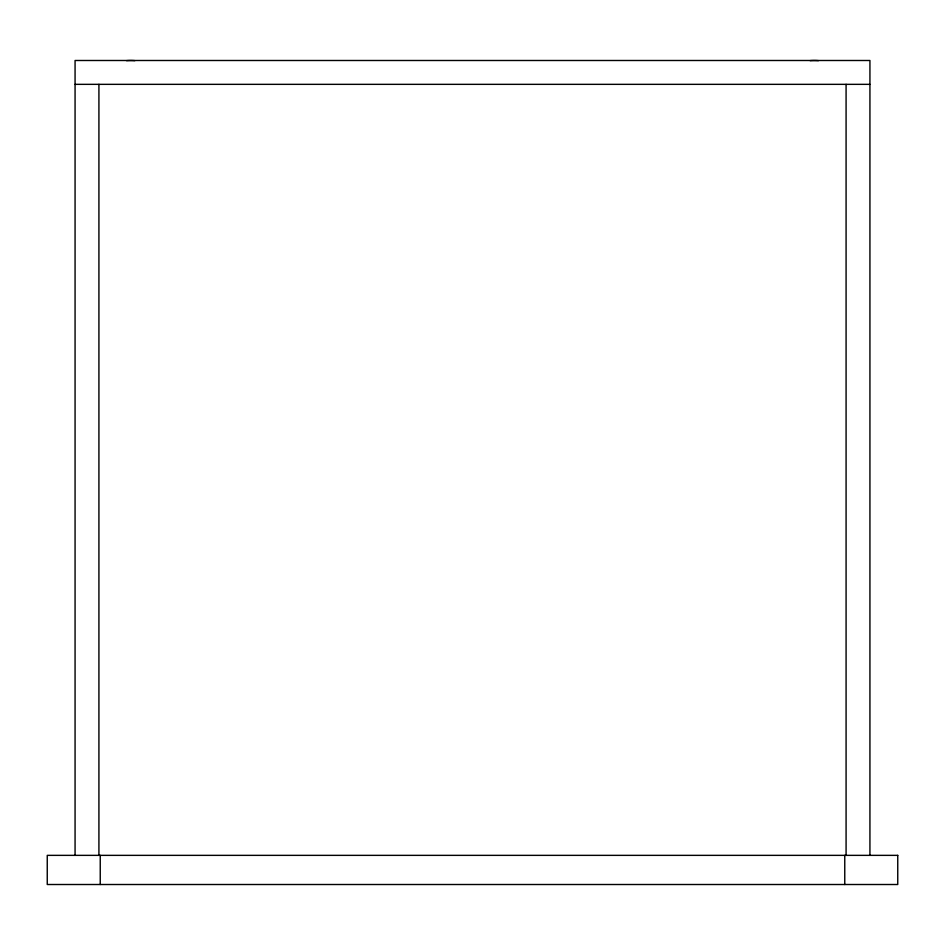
<?xml version="1.0" encoding="UTF-8"?>
<svg xmlns="http://www.w3.org/2000/svg" width="945" height="945" viewBox="0 0 945 945"><rect width="100%" height="100%" fill="white"/><g stroke="black" fill="none" stroke-linecap="round" stroke-linejoin="round"><path stroke-width="1.42" d="M75.068 84.341L869.932 84.341M869.932 855.355L869.932 60.492L75.068 60.492L75.068 855.355M846.082 84.341L846.082 855.355M844.759 855.355L844.759 884.508M100.241 855.355L100.241 884.508M98.918 84.341L98.918 855.355M126.571 60.657A52.991 52.991 0 0 1 134.851 60.657M810.149 60.657A52.991 52.991 0 0 1 818.429 60.657M897.75 855.355L47.25 855.355L47.25 884.508L897.75 884.508L897.75 855.355"/></g></svg>
